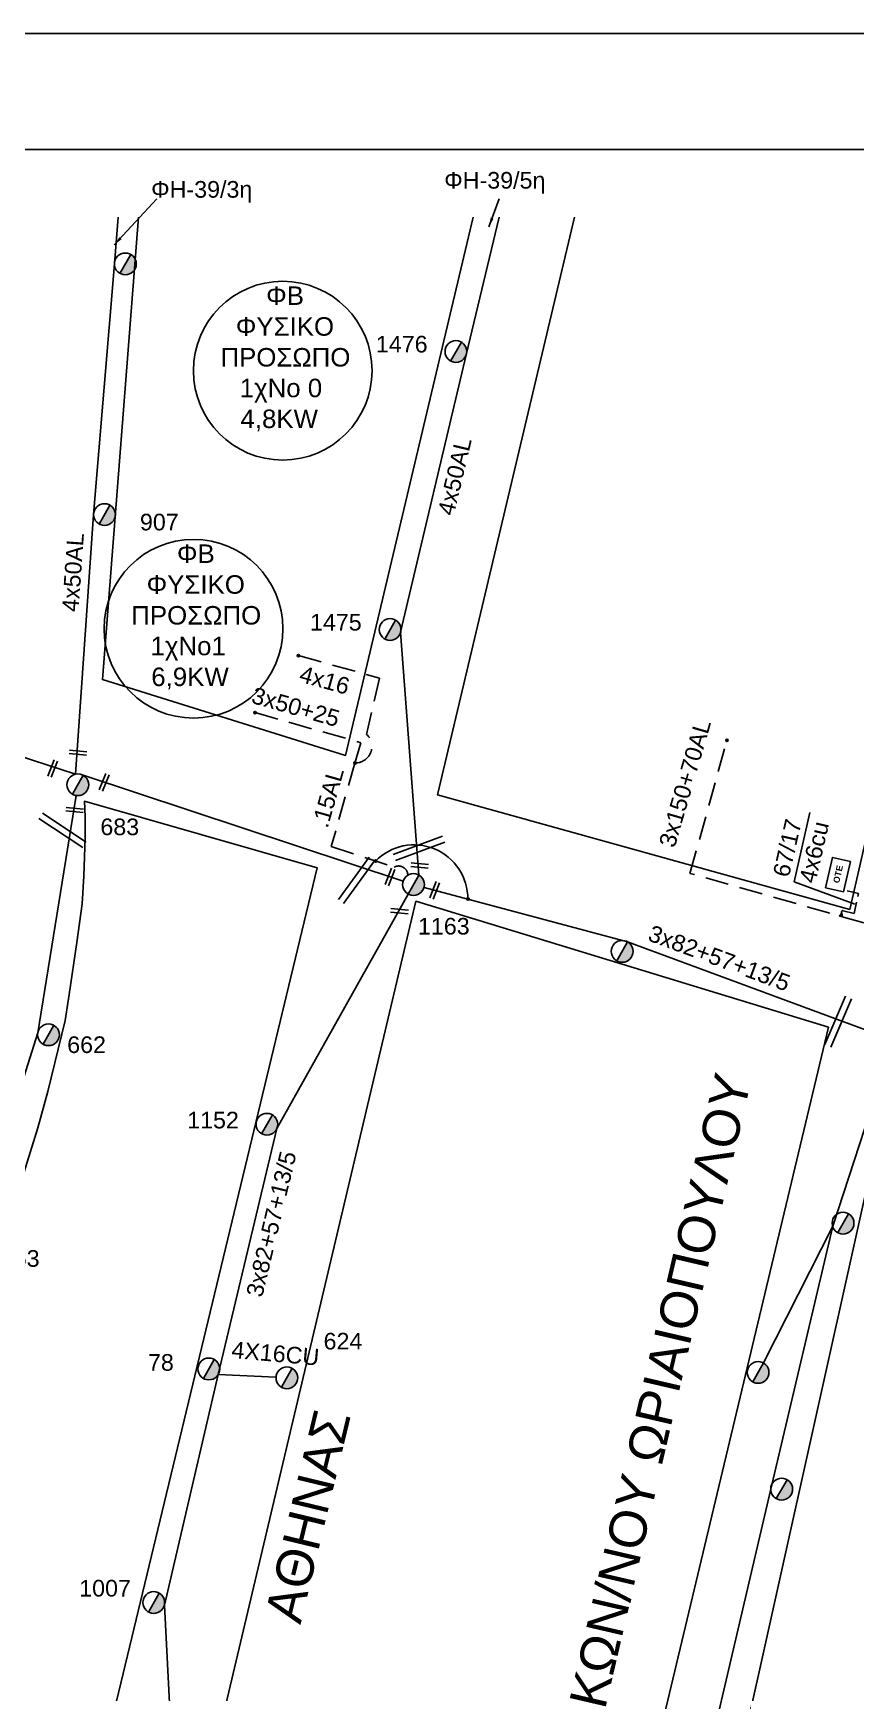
# Model space of a CAD drawing. Header units: millimetres. Extents: x 864 to 3062, y 833 to 2619.
# Drawn here: x 1485 to 1574, y 1681.1 to 1860.7 of the extents above; entities that cross this region are included whole.
import ezdxf
from ezdxf.enums import TextEntityAlignment as Align

# ---------------------------------------------------------------- set-up
doc = ezdxf.new("R2010")
doc.units = ezdxf.units.MM
doc.linetypes.add('DASHED', pattern=[19.05, 12.7, -6.35])
for name, color, linetype, lineweight in [('.15AL', 7, 'Continuous', 30), ('3x150+70AL', 7, 'DASHED', 30), ('3x50+25', 7, 'Continuous', 30), ('3x70+54.6+25 AL', 7, 'SYN_LINE', 30), ('3x82+57+13_5', 7, 'Continuous', 30), ('4x16', 7, 'Continuous', 30), ('4x16CU', 7, 'Continuous', 30), ('4x50+13_5', 7, 'Continuous', 30), ('4x50AL', 7, 'Continuous', 30), ('text διευθύνσεων', 250, 'Continuous', 30), ('Υπόβαθρο ΔΕΗ', 7, 'Continuous', 30)]:
    doc.layers.add(name, color=color, linetype=linetype, lineweight=lineweight)
for name, color, linetype in [('Pillar OTE', 7, 'Continuous'), ('TEXT ΚΑΛΩΔΙΩΝ', 7, 'Continuous'), ('Άγνωστα', 7, 'Continuous'), ('Επιγραφές - Σχήματα', 7, 'Continuous'), ('Μηχανική τομή', 7, 'Continuous'), ('Στύλος ΦΜ', 7, 'Continuous'), ('Στύλος ΦΜ @ 1', 7, 'Continuous'), ('Συνδέσεις', 7, 'Continuous'), ('Τομή', 7, 'Continuous'), ('Υπόγεια καλώδια Παροχών ΧΤ   4x50AL', 7, 'DASHED'), ('Υπόγεια καλώδια Παροχών ΧΤ   4x6', 7, 'DASHED')]:
    doc.layers.add(name, color=color, linetype=linetype)
doc.styles.add('arial', font='arial.ttf')
doc.styles.get("Standard").update_dxf_attribs({"font": 'arial.ttf'})
doc.linetypes.add('SYN_LINE', pattern='A,0.5,-0.0001,["/\\/\\/\\/",Standard,S=0.1,R=0,X=0,Y=-0.05],-0.25', length=0.7501)
doc.dimstyles.new('ISO-25', dxfattribs={"dimtxt": 2.5, "dimasz": 2.5, "dimexe": 1.25, "dimexo": 0.625, "dimtad": 1, "dimtxsty": 'Standard', "dimcen": 2.5, "dimadec": 0, "dimazin": 0, "dimtfac": 1, "dimtmove": 0, "dimatfit": 3, "dimfxl": 1, "dimarcsym": 0})

# ---------------------------------------------------------------- blocks, each defined once
blk = doc.blocks.new('ΥΠΑΡΧΩΝ ΤΣΙΜΕΝΤΕΝΙΟΣ ΣΤΥΛΟΣ')
at = {"layer": 'Στύλος ΦΜ'}
blk.add_hatch(color=7, dxfattribs=at).paths.add_polyline_path([(-1.29, -2.28, 0.574793), (2.62, 0, 0.268822), (1.3, 2.27)])
at = {"layer": 'Στύλος ΦΜ', "color": 7}
blk.add_line((-1.29, -2.28), (1.3, 2.27), dxfattribs=at)
blk.add_circle((0, 0), 2.62, dxfattribs=at)
at = {"layer": 'Στύλος ΦΜ', "flags": 4}
for tag, p in [('ΑΡΙΘΜΟΣ', (-4.68, 8.05)), ('ΤΥΠΟΣ', (-4.91, 3.03))]:
    blk.add_attdef(tag, p, '', height=4, dxfattribs=at)
blk = doc.blocks.new('ΤΟΜΗ')
at = {"layer": 'Τομή', "ltscale": 40}
for p, q in [((-5.68, 0), (17.06, 0)), ((-5.68, -2.77), (17.06, -2.77))]:
    blk.add_line(p, q, dxfattribs=at)
blk = doc.blocks.new('_ΣΥΝΔΕΣΗ')
at = {"layer": 'Συνδέσεις', "linetype": 'SYN_LINE', "ltscale": 40}
blk.add_hatch(color=256, dxfattribs=at).paths.add_polyline_path([(0.5, -0.01, 1), (-0.5, -0.01, 1)])
at = {"layer": 'Συνδέσεις'}
blk.add_circle((0, -0.01), 0.5, dxfattribs=at)
blk = doc.blocks.new('ΜΗΧΑΝΙΚΗ ΤΟΜΗ')
at = {"layer": 'Μηχανική τομή', "ltscale": 40}
for p, q in [((-1.89, 0.78), (5.69, 0.78)), ((-1.89, -0.77), (5.69, -0.77))]:
    blk.add_line(p, q, dxfattribs=at)
blk = doc.blocks.new('PILLAR ΟΤΕ')
at = {"layer": 'Pillar OTE', "ltscale": 40}
blk.add_lwpolyline([(-3.31, 2.02), (3.39, 2.02), (3.39, -1.99), (-3.31, -1.99)], close=True, dxfattribs=at)
at = {"layer": 'Pillar OTE', "insert": (-1.81, 0.71), "char_height": 1.3575, "width": 109.961, "attachment_point": 1}
blk.add_mtext('{\\fArial|b1|i0|c161|p34;OTE}', dxfattribs=at)

msp = doc.modelspace()

# ---------------------------------------------------------------- hatches: boundary and pattern name
at = {"layer": 'Pillar OTE', "ltscale": 40}
h = msp.add_hatch(color=256, dxfattribs=at)
h.dxf.hatch_style = 1
h.paths.add_polyline_path([(1572.57, 1765.1), (1572.5, 1765.51), (1572.22, 1765.19)])

# ---------------------------------------------------------------- linework, layer by layer
at = {"layer": '.15AL', "color": 30, "linetype": 'DASHED', "lineweight": -3, "ltscale": 0.2}
msp.add_lwpolyline([(1519.83, 1781.73), (1517.26, 1772.68), (1524.09, 1770.47, -0.569504), (1525.55, 1769.58, -33.269911)], format="xyb", dxfattribs=at)
at = {"lineweight": -3, "ltscale": 0.2}
for centre in [(1512.02, 1824.18), (1502.37, 1796.26)]:
    msp.add_circle(centre, 9.67, dxfattribs=at)
at = {"layer": '3x150+70AL', "color": 30, "linetype": 'DASHED', "lineweight": -3, "ltscale": 0.2}
msp.add_lwpolyline([(1578.32, 1761.73), (1578.55, 1763.4), (1556.08, 1769.79), (1560.08, 1784.17)], dxfattribs=at)
at = {"layer": '3x50+25', "color": 30, "linetype": 'DASHED', "lineweight": -3, "ltscale": 0.2}
msp.add_lwpolyline([(1509.03, 1787.18), (1520.46, 1783.93), (1519.83, 1781.73)], dxfattribs=at)
at = {"layer": '3x70+54.6+25 AL', "color": 27, "linetype": 'SYN_LINE', "lineweight": -3, "ltscale": 15}
msp.add_lwpolyline([(1540.76, 1624.47), (1553.56, 1650.64), (1557.66, 1672.48), (1564.92, 1703.64), (1571.52, 1731.6), (1577.83, 1750.93)], dxfattribs=at)
at = {"layer": '3x82+57+13_5', "color": 173, "linetype": 'Continuous', "lineweight": -3, "ltscale": 0.2}
for points in [[(1439.78, 1794.87), (1461.65, 1789.62), (1489.59, 1780.53)], [(1490.43, 1780.4), (1525.05, 1768.95)]]:
    msp.add_lwpolyline(points, dxfattribs=at)
at = {"layer": '3x82+57+13_5', "color": 2, "linetype": 'Continuous', "lineweight": -3, "ltscale": 0.2}
msp.add_lwpolyline([(1494.53, 1636.05), (1495.34, 1645.72), (1500.33, 1668.7), (1499.21, 1690.61), (1505.04, 1715.56), (1511.39, 1742.18), (1525.59, 1767.55)], dxfattribs=at)
at = {"layer": '3x82+57+13_5', "color": 30, "linetype": 'Continuous', "lineweight": -3, "ltscale": 0.2}
msp.add_lwpolyline([(1577.02, 1752.12), (1549.33, 1762.37), (1527.31, 1768.27)], dxfattribs=at)
at = {"layer": '4x16', "color": 30, "linetype": 'DASHED', "lineweight": -3, "ltscale": 0.2}
msp.add_lwpolyline([(1513.72, 1793.35), (1522.5, 1790.91), (1521.09, 1784.83, -0.687785), (1519.83, 1781.73, -63.641911)], format="xyb", dxfattribs=at)
at = {"layer": '4x16CU', "color": 27, "linetype": 'SYN_LINE', "lineweight": -3, "ltscale": 15}
msp.add_lwpolyline([(1571.52, 1731.6), (1564.04, 1716.82)], dxfattribs=at)
at = {"layer": '4x16CU', "color": 2, "linetype": 'SYN_LINE', "lineweight": -3, "ltscale": 8}
msp.add_lwpolyline([(1505.04, 1715.56), (1511.29, 1715.27)], dxfattribs=at)
at = {"layer": '4x50+13_5', "color": 6, "linetype": 'Continuous', "lineweight": -3, "ltscale": 0.2}
msp.add_lwpolyline([(1414.79, 1655.55), (1424.04, 1665.72), (1450.66, 1685.58), (1466.51, 1707.6), (1478.37, 1730.02), (1485.52, 1752.52), (1489.66, 1778.22)], dxfattribs=at)
at = {"layer": '4x50AL', "color": 173, "linetype": 'Continuous', "lineweight": -3, "ltscale": 0.2}
msp.add_lwpolyline([(1489.59, 1780.53), (1491.56, 1808.61), (1493.81, 1835.75), (1494.23, 1840.8)], dxfattribs=at)
at = {"layer": '4x50AL', "color": 27, "linetype": 'Continuous', "lineweight": -3, "ltscale": 0.2}
msp.add_lwpolyline([(1526.75, 1769.6), (1524.77, 1795.9), (1531.88, 1825.88), (1535.42, 1840.8)], dxfattribs=at)
at = {"layer": 'Pillar OTE', "ltscale": 40}
msp.add_lwpolyline([(1572.22, 1765.19), (1572.5, 1765.51), (1572.57, 1765.1), (1572.22, 1765.19)], dxfattribs=at)
at = {"layer": 'Επιγραφές - Σχήματα', "lineweight": -3}
msp.add_lwpolyline([(863.7, 1860.67), (3062.46, 1860.7), (3062.47, 841.56), (863.7, 841.54)], close=True, dxfattribs=at)
at = {"layer": 'Υπόβαθρο ΔΕΗ', "lineweight": -3}
for points in [[(895.62, 1848.12), (2896.63, 1848.12), (2896.63, 844.79), (895.62, 844.79)], [(1571.08, 1753.14), (1526.43, 1766.78), (1497.95, 1646.45), (1543.16, 1636.21)], [(1629.75, 1737.83), (1578.38, 1750.06), (1552.55, 1633.96), (1610.39, 1627.03)]]:
    msp.add_lwpolyline(points, close=True, dxfattribs=at)
for points in [[(1496.43, 1840.8), (1492.51, 1790.75), (1518.82, 1782.55), (1532.64, 1840.8)], [(1590.5, 1840.8), (1573.36, 1765.88), (1528.76, 1778.29), (1543.58, 1840.8)], [(1426.84, 1664.48), (1486.73, 1649.81), (1515.74, 1770.4), (1490.57, 1777.6), (1490.64, 1775.92), (1490.63, 1773.67), (1490.5, 1769.49), (1490.31, 1766.48), (1489.76, 1762.31), (1488.92, 1756.67), (1488.47, 1753.85), (1486.6, 1746.17), (1485.53, 1742.26), (1484.04, 1737.5)]]:
    msp.add_lwpolyline(points, dxfattribs=at)
at = {"layer": 'Υπόβαθρο ΔΕΗ', "color": 7, "linetype": 'Continuous', "lineweight": -2, "ltscale": 0.2}
msp.add_lwpolyline([(1567.34, 1768.86), (1569.06, 1776.37)], dxfattribs=at)
at = {"layer": 'Υπόβαθρο ΔΕΗ', "lineweight": -3}
msp.add_arc((1526.22, 1767.04), 5.83, 359.6126, 135.5441, dxfattribs=at)
at = {"layer": 'Υπόγεια καλώδια Παροχών ΧΤ   4x6', "color": 30, "linetype": 'DASHED', "lineweight": -2, "ltscale": 0.1}
msp.add_lwpolyline([(1572.5, 1765.51, -0.732016), (1572.66, 1765.75), (1573.83, 1765.43), (1574.33, 1767.62), (1572.76, 1767.98)], format="xyb", dxfattribs=at)

# ---------------------------------------------------------------- block references
at = {"layer": 'Pillar OTE', "xscale": 0.4999999999999999, "yscale": 0.4999999999999999, "zscale": 0.4999999999999999, "rotation": 77.26225791414701}
msp.add_blockref('PILLAR ΟΤΕ', (1572.1, 1769.63), dxfattribs=at)
at = {"layer": 'Μηχανική τομή', "lineweight": -3, "zscale": 0.4999999999999997}
for p, xscale, yscale, rotation in [((1486.96, 1780.69), 0.2499999999999463, 0.2499999999999463, 68.29746401994835), ((1490.35, 1782.8), 0.249999999999946, 0.249999999999946, 174.4298595827747), ((1492.52, 1779.2), 0.2499999999999463, 0.2499999999999463, 68.29746401994835), ((1489.99, 1776.6), 0.249999999999946, 0.249999999999946, 174.4298595827747), ((1527.31, 1770.59), 0.249999999999946, 0.249999999999946, 174.4298595827747), ((1523.46, 1768.96), 0.2499999999999463, 0.2499999999999463, 68.29746401994835), ((1528.28, 1767.52), 0.2499999999999463, 0.2499999999999463, 68.29746401994835), ((1525.13, 1765.65), 0.249999999999946, 0.249999999999946, 174.4298595827747)]:
    msp.add_blockref('ΜΗΧΑΝΙΚΗ ΤΟΜΗ', p, dxfattribs=dict(at, xscale=xscale, yscale=yscale, rotation=rotation))
at = {"layer": 'Στύλος ΦΜ @ 1', "lineweight": -3, "ltscale": 40}
for p, xscale, yscale, zscale in [((1494.99, 1835.73), 0.4499999999998264, 0.4499999999998264, 0.4499999999998264), ((1548.75, 1761.35), 0.4499999999998181, 0.4499999999998181, 0.4499999999998181), ((1563.45, 1715.79), 0.4499999999998181, 0.4499999999998181, 0.4499999999998181), ((1566, 1703.16), 0.4499999999998181, 0.4499999999998181, 0.4499999999998181)]:
    msp.add_blockref('ΥΠΑΡΧΩΝ ΤΣΙΜΕΝΤΕΝΙΟΣ ΣΤΥΛΟΣ', p, dxfattribs=dict(at, xscale=xscale, yscale=yscale, zscale=zscale))
ref = msp.add_blockref('ΥΠΑΡΧΩΝ ΤΣΙΜΕΝΤΕΝΙΟΣ ΣΤΥΛΟΣ', (1530.76, 1826.25), dxfattribs=dict(at, xscale=0.4499999999998264, yscale=0.4499999999998264, zscale=0.4499999999998264))
ref.add_attrib('ΤΥΠΟΣ', '1476', (1522.1, 1826.15), dxfattribs={"layer": 'Στύλος ΦΜ', "height": 1.8, "flags": 4})
ref = msp.add_blockref('ΥΠΑΡΧΩΝ ΤΣΙΜΕΝΤΕΝΙΟΣ ΣΤΥΛΟΣ', (1492.74, 1808.61), dxfattribs=dict(at, xscale=0.4499999999998264, yscale=0.4499999999998264, zscale=0.4499999999998264))
ref.add_attrib('ΤΥΠΟΣ', '907', (1496.57, 1806.9), dxfattribs={"layer": 'Στύλος ΦΜ', "height": 1.8, "flags": 4})
ref = msp.add_blockref('ΥΠΑΡΧΩΝ ΤΣΙΜΕΝΤΕΝΙΟΣ ΣΤΥΛΟΣ', (1523.63, 1796.17), dxfattribs=dict(at, xscale=0.4499999999998264, yscale=0.4499999999998264, zscale=0.4499999999998264))
ref.add_attrib('ΤΥΠΟΣ', '1475', (1514.97, 1796.06), dxfattribs={"layer": 'Στύλος ΦΜ', "height": 1.8, "flags": 4})
ref = msp.add_blockref('ΥΠΑΡΧΩΝ ΤΣΙΜΕΝΤΕΝΙΟΣ ΣΤΥΛΟΣ', (1489.85, 1779.38), dxfattribs=dict(at, xscale=0.4499999999998494, yscale=0.4499999999998494, zscale=0.4499999999998494))
ref.add_attrib('ΤΥΠΟΣ', '683', (1492.29, 1773.92), dxfattribs={"layer": 'Στύλος ΦΜ', "height": 1.8, "flags": 4})
ref = msp.add_blockref('ΥΠΑΡΧΩΝ ΤΣΙΜΕΝΤΕΝΙΟΣ ΣΤΥΛΟΣ', (1526.17, 1768.58), dxfattribs=dict(at, xscale=0.449999999999778, yscale=0.449999999999778, zscale=0.449999999999778))
ref.add_attrib('ΤΥΠΟΣ', '1163', (1526.65, 1763.17), dxfattribs={"layer": 'Στύλος ΦΜ', "height": 1.8, "flags": 4})
ref = msp.add_blockref('ΥΠΑΡΧΩΝ ΤΣΙΜΕΝΤΕΝΙΟΣ ΣΤΥΛΟΣ', (1486.68, 1752.33), dxfattribs=dict(at, xscale=0.4499999999997605, yscale=0.4499999999997605, zscale=0.4499999999997605))
ref.add_attrib('ΤΥΠΟΣ', '662', (1488.7, 1750.35), dxfattribs={"layer": 'Στύλος ΦΜ', "height": 1.8, "rotation": 360, "flags": 4})
ref = msp.add_blockref('ΥΠΑΡΧΩΝ ΤΣΙΜΕΝΤΕΝΙΟΣ ΣΤΥΛΟΣ', (1510.31, 1742.64), dxfattribs=dict(at, xscale=0.4499999999998317, yscale=0.4499999999998317, zscale=0.4499999999998317))
ref.add_attrib('ΤΥΠΟΣ', '1152', (1501.68, 1742.19), dxfattribs={"layer": 'Στύλος ΦΜ', "height": 1.8, "flags": 4})
ref = msp.add_blockref('ΥΠΑΡΧΩΝ ΤΣΙΜΕΝΤΕΝΙΟΣ ΣΤΥΛΟΣ', (1572.64, 1731.94), dxfattribs=dict(at, xscale=0.4499999999997559, yscale=0.4499999999997559, zscale=0.4499999999997559))
ref.add_attrib('ΤΥΠΟΣ', '420', (1576.59, 1734.71), dxfattribs={"layer": 'Στύλος ΦΜ', "height": 1.8, "rotation": 360, "flags": 4})
ref = msp.add_blockref('ΥΠΑΡΧΩΝ ΤΣΙΜΕΝΤΕΝΙΟΣ ΣΤΥΛΟΣ', (1479.46, 1729.59), dxfattribs=dict(at, xscale=0.4499999999997715, yscale=0.4499999999997715, zscale=0.4499999999997715))
ref.add_attrib('ΤΥΠΟΣ', '663', (1481.52, 1727.22), dxfattribs={"layer": 'Στύλος ΦΜ', "height": 1.8, "rotation": 360, "flags": 4})
ref = msp.add_blockref('ΥΠΑΡΧΩΝ ΤΣΙΜΕΝΤΕΝΙΟΣ ΣΤΥΛΟΣ', (1512.47, 1715.21), dxfattribs=dict(at, xscale=0.4499999999998201, yscale=0.4499999999998201, zscale=0.4499999999998201))
ref.add_attrib('ΤΥΠΟΣ', '624', (1516.44, 1718.27), dxfattribs={"layer": 'Στύλος ΦΜ', "height": 1.8, "flags": 4})
ref = msp.add_blockref('ΥΠΑΡΧΩΝ ΤΣΙΜΕΝΤΕΝΙΟΣ ΣΤΥΛΟΣ', (1504.02, 1716.16), dxfattribs=dict(at, xscale=0.4499999999998104, yscale=0.4499999999998104, zscale=0.4499999999998104))
ref.add_attrib('ΤΥΠΟΣ', '78', (1497.44, 1715.97), dxfattribs={"layer": 'Στύλος ΦΜ', "height": 1.8, "rotation": 360, "flags": 4})
ref = msp.add_blockref('ΥΠΑΡΧΩΝ ΤΣΙΜΕΝΤΕΝΙΟΣ ΣΤΥΛΟΣ', (1498.06, 1690.89), dxfattribs=dict(at, xscale=0.4499999999997666, yscale=0.4499999999997666, zscale=0.4499999999997666))
ref.add_attrib('ΤΥΠΟΣ', '1007', (1490, 1691.54), dxfattribs={"layer": 'Στύλος ΦΜ', "height": 1.8, "rotation": 360, "flags": 4})
at = {"layer": 'Συνδέσεις', "lineweight": -3, "xscale": 0.25, "yscale": 0.25, "zscale": 0.25}
for p in [(1513.72, 1793.36), (1509.03, 1787.19), (1560.08, 1784.17), (1519.84, 1781.73), (1522.06, 1771.13), (1532.05, 1767.01)]:
    msp.add_blockref('_ΣΥΝΔΕΣΗ', p, dxfattribs=at)
at = {"layer": 'Τομή', "lineweight": -3}
for p, xscale, yscale, zscale, rotation in [((1487.21, 1775.53), 0.2499999999999996, 0.2499999999999996, 0.2499999999999996, 326.5407188540606), ((1525.31, 1772.33), 0.2499999999999994, 0.2499999999999994, 0.2499999999999994, 20.49537854529897), ((1518.88, 1768.1), 0.2499999999999994, 0.2499999999999994, 0.2499999999999994, 54.05474836461617), ((1571.23, 1752.57), 0.2499999999999994, 0.2499999999999994, 0.2499999999999994, 66.92275843891277)]:
    msp.add_blockref('ΤΟΜΗ', p, dxfattribs=dict(at, xscale=xscale, yscale=yscale, zscale=zscale, rotation=rotation))

# ---------------------------------------------------------------- texts
at = {"layer": 'text διευθύνσεων', "color": 7, "lineweight": -3}
msp.add_text('ΚΩΝ/ΝΟΥ ΩΡΙΑΙΟΠΟΥΛΟΥ', height=4, rotation=76.9144, dxfattribs=at).set_placement((1552.87, 1713.82), align=Align.MIDDLE_CENTER)
at = {"layer": 'text διευθύνσεων', "color": 7, "lineweight": -3, "ltscale": 40, "insert": (1510.04, 1689.38), "char_height": 4, "width": 94.4586, "attachment_point": 1, "rotation": 76.4463, "style": 'arial'}
msp.add_mtext('AΘHNAΣ', dxfattribs=at)
at = {"layer": 'TEXT ΚΑΛΩΔΙΩΝ', "linetype": 'Continuous', "lineweight": -3, "ltscale": 0.2}
for s, rotation, p in [('4x50AL', 76.6604, (1530.62, 1812.75)), ('4x50AL', 85.9803, (1489.32, 1802.35)), ('4x16', 344.4832, (1516.56, 1790.7)), ('3x50+25', 344.117, (1513.43, 1787.8)), ('3x150+70AL', 73.7671, (1555.53, 1779.53)), ('.15AL', 74.117, (1516.9, 1777.99)), ('3x82+57+13/5', 339.6929, (1559.26, 1760.62)), ('3x82+57+13/5', 76.5783, (1510.78, 1731.85)), ('4X16CU', 354.9107, (1511.23, 1717.84))]:
    msp.add_text(s, height=1.8, rotation=rotation, dxfattribs=at).set_placement(p, align=Align.MIDDLE_CENTER)
at = {"layer": 'Άγνωστα', "lineweight": -3, "ltscale": 40, "char_height": 1.8, "width": 27.758, "attachment_point": 1, "line_spacing_factor": 3, "style": 'arial'}
for s, insert in [('ΦΗ-39/3η', (1497.78, 1844.7)), ('ΦΗ-39/5η', (1529.49, 1845.68))]:
    msp.add_mtext(s, dxfattribs=dict(at, insert=insert))
at = {"layer": 'Υπόβαθρο ΔΕΗ', "lineweight": -3, "char_height": 2, "width": 17.2548, "attachment_point": 1}
for s, insert in [('{\\W8.64836; }ΦΒ \\P{\\W4.42067; }ΦΥΣΙΚΟ \\P{\\W2.28183; }ΠΡΟΣΩΠΟ', (1503.51, 1833.3)), ('{\\W5.64925; }1χΝο 0\\P{\\W5.75643; }4,8KW', (1502.98, 1823.31)), ('{\\W8.64836; }ΦΒ \\P{\\W4.42067; }ΦΥΣΙΚΟ \\P{\\W2.28183; }ΠΡΟΣΩΠΟ', (1493.86, 1805.38)), ('{\\W5.64925; }1χΝο1\\P{\\W5.75643; }6,9KW', (1493.33, 1795.39))]:
    msp.add_mtext(s, dxfattribs=dict(at, insert=insert))
at = {"layer": 'Υπόγεια καλώδια Παροχών ΧΤ   4x50AL', "color": 7, "ltscale": 0.2, "char_height": 1.8, "attachment_point": 1, "rotation": 77}
for s, insert in [('67/17', (1565.02, 1769.68)), ('4x6cu', (1567.88, 1769.02))]:
    msp.add_mtext_dynamic_manual_height_columns(s, width=1.8, gutter_width=12.5, heights=[0.118], dxfattribs=dict(at, insert=insert))

# ---------------------------------------------------------------- leaders
at = {"layer": 'Επιγραφές - Σχήματα', "lineweight": -3, "ltscale": 40}
for points in [[(1493.79, 1837.78), (1498.39, 1842.79)], [(1534.33, 1839.74), (1535.43, 1842.78)]]:
    msp.add_leader(points, dimstyle='ISO-25', override={"dimasz": 1, "dimtad": 0}, dxfattribs=at)
at = {"layer": 'Επιγραφές - Σχήματα', "ltscale": 40}
msp.add_leader([(1573.9, 1766.44), (1567.34, 1768.86)], dimstyle='ISO-25', override={"dimasz": 0.5, "dimtad": 0}, dxfattribs=at)

doc.saveas('drawing.dxf')
